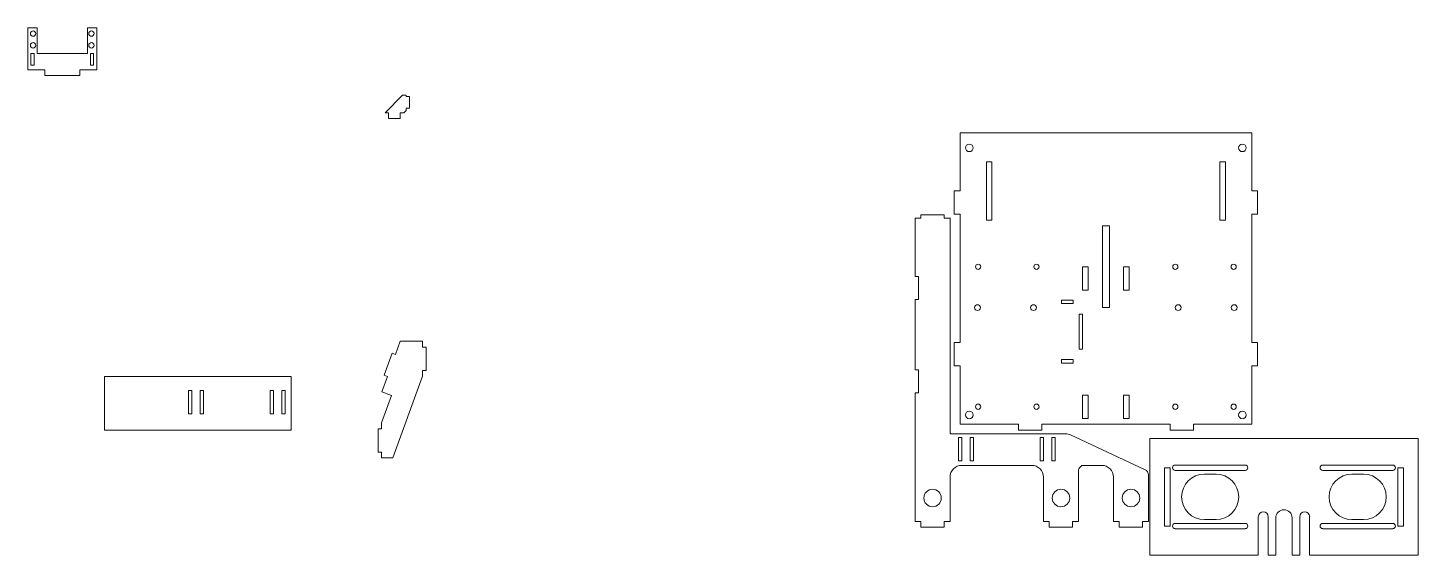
# Model space of a CAD drawing. Header units: millimetres. Extents: x 64 to 1255, y 305 to 758.
import ezdxf

# ---------------------------------------------------------------- set-up
doc = ezdxf.new("R2010")
doc.units = ezdxf.units.MM

msp = doc.modelspace()

# ---------------------------------------------------------------- linework, layer by layer
at = {"color": 7, "linetype": 'Continuous', "lineweight": 15}
for p, q in [((63.7, 757.7), (63.7, 721.7)), ((63.7, 757.7), (71.7, 757.7)), ((71.7, 757.7), (71.7, 735.7)), ((114.7, 735.7), (114.7, 757.7)), ((114.7, 757.7), (122.7, 757.7)), ((122.7, 757.7), (122.7, 721.7)), ((69.1, 735.7), (66.3, 735.7)), ((66.3, 735.7), (66.3, 725.7)), ((69.1, 725.7), (69.1, 735.7)), ((71.7, 735.7), (114.7, 735.7)), ((120.1, 735.7), (117.3, 735.7)), ((117.3, 735.7), (117.3, 725.7)), ((120.1, 725.7), (120.1, 735.7)), ((63.7, 721.7), (78.2, 721.7)), ((66.3, 725.7), (69.1, 725.7)), ((78.2, 716.7), (78.2, 721.7)), ((108.2, 716.7), (78.2, 716.7)), ((108.2, 716.7), (108.2, 721.7)), ((108.2, 721.7), (122.7, 721.7)), ((117.3, 725.7), (120.1, 725.7)), ((384.8, 699.8), (369.8, 684.8)), ((384.8, 699.8), (387.8, 699.8)), ((387.8, 698.8), (387.8, 699.8)), ((390.8, 698.8), (387.8, 698.8)), ((390.8, 698.8), (390.8, 688.8)), ((369.8, 684.8), (372.8, 684.8)), ((372.8, 679.8), (372.8, 684.8)), ((382.8, 679.8), (372.8, 679.8)), ((382.8, 679.8), (382.8, 684.8)), ((382.8, 684.8), (385.8, 684.8)), ((385.8, 684.8), (387.8, 686.8)), ((390.8, 688.8), (387.8, 688.8)), ((387.8, 686.8), (387.8, 688.8)), ((862.5, 667.7), (862.5, 617.7)), ((1112.5, 667.7), (862.5, 667.7)), ((1112.5, 617.7), (1112.5, 667.7)), ((889.9, 642.7), (885.1, 642.7)), ((885.1, 642.7), (885.1, 592.7)), ((889.9, 592.7), (889.9, 642.7)), ((1089.9, 642.7), (1085.1, 642.7)), ((1085.1, 642.7), (1085.1, 592.7)), ((1089.9, 592.7), (1089.9, 642.7)), ((857.5, 617.7), (857.5, 597.7)), ((862.5, 617.7), (857.5, 617.7)), ((1112.5, 617.7), (1117.5, 617.7)), ((1117.5, 617.7), (1117.5, 597.7)), ((829, 597.4), (829, 594.4)), ((849, 597.4), (829, 597.4)), ((849, 594.4), (849, 597.4)), ((857.5, 597.7), (862.5, 597.7)), ((862.5, 597.7), (862.5, 487.7)), ((1117.5, 597.7), (1112.5, 597.7)), ((1112.5, 487.7), (1112.5, 597.7)), ((824, 594.4), (824, 544.4)), ((829, 594.4), (824, 594.4)), ((854, 594.4), (849, 594.4)), ((854, 409.4), (854, 594.4)), ((885.1, 592.7), (889.9, 592.7)), ((990.5, 587.7), (984.5, 587.7)), ((984.5, 587.7), (984.5, 517.7)), ((990.5, 517.7), (990.5, 587.7)), ((1085.1, 592.7), (1089.9, 592.7)), ((967.6, 552.7), (967.6, 532.7)), ((972.4, 552.7), (967.6, 552.7)), ((972.4, 532.7), (972.4, 552.7)), ((1002.6, 552.7), (1002.6, 532.7)), ((1007.4, 552.7), (1002.6, 552.7)), ((1007.4, 532.7), (1007.4, 552.7)), ((824, 544.4), (827, 544.4)), ((827, 544.4), (827, 524.6)), ((827, 524.6), (824, 524.6)), ((824, 524.6), (824, 464.4)), ((967.6, 532.7), (972.4, 532.7)), ((1002.6, 532.7), (1007.4, 532.7)), ((959.5, 524.1), (949.5, 524.1)), ((949.5, 524.1), (949.5, 521.2)), ((949.5, 521.2), (959.5, 521.2)), ((959.5, 521.2), (959.5, 524.1)), ((984.5, 517.7), (990.5, 517.7)), ((964.6, 512.2), (964.6, 482.2)), ((967.5, 512.2), (964.6, 512.2)), ((967.5, 482.2), (967.5, 512.2)), ((378.7, 477.5), (382.8, 488.8)), ((401.9, 488.8), (382.8, 488.8)), ((401.9, 483.8), (401.9, 488.8)), ((369, 459.8), (375.8, 478.6)), ((375.8, 478.6), (378.7, 477.5)), ((404.9, 483.8), (401.9, 483.8)), ((404.9, 463.8), (404.9, 483.8)), ((857.5, 487.7), (857.5, 467.7)), ((862.5, 487.7), (857.5, 487.7)), ((964.6, 482.2), (967.5, 482.2)), ((1112.5, 487.7), (1117.5, 487.7)), ((1117.5, 487.7), (1117.5, 467.7)), ((857.5, 467.7), (862.5, 467.7)), ((862.5, 467.7), (862.5, 417.7)), ((959.5, 473.1), (949.5, 473.1)), ((949.5, 473.1), (949.5, 470.2)), ((949.5, 470.2), (959.5, 470.2)), ((959.5, 470.2), (959.5, 473.1)), ((1117.5, 467.7), (1112.5, 467.7)), ((1112.5, 417.7), (1112.5, 467.7)), ((129.4, 458.7), (129.3, 412.5)), ((289.4, 458.7), (129.4, 458.7)), ((289.4, 412.5), (289.4, 458.7)), ((367, 445.4), (371.8, 458.7)), ((371.8, 458.7), (369, 459.8)), ((376.4, 388.8), (401.9, 458.8)), ((401.9, 463.8), (404.9, 463.8)), ((401.9, 458.8), (401.9, 463.8)), ((824, 464.4), (827, 464.4)), ((827, 464.4), (827, 444.6)), ((204.3, 446.7), (201.4, 446.7)), ((201.4, 446.7), (201.4, 426.7)), ((204.3, 426.7), (204.3, 446.7)), ((214.3, 446.7), (211.4, 446.7)), ((211.4, 446.7), (211.4, 426.7)), ((214.3, 426.7), (214.3, 446.7)), ((274.3, 446.7), (271.4, 446.7)), ((271.4, 446.7), (271.4, 426.7)), ((274.3, 426.7), (274.3, 446.7)), ((284.3, 446.7), (281.4, 446.7)), ((281.4, 446.7), (281.4, 426.7)), ((284.3, 426.7), (284.3, 446.7)), ((375.4, 442.3), (366.9, 418.8)), ((367, 445.4), (375.4, 442.3)), ((827, 444.6), (824, 444.6)), ((824, 444.6), (824, 334.4)), ((972.4, 442.7), (967.6, 442.7)), ((967.6, 442.7), (967.6, 422.7)), ((972.4, 422.7), (972.4, 442.7)), ((1007.4, 442.7), (1002.6, 442.7)), ((1002.6, 442.7), (1002.6, 422.7)), ((1007.4, 422.7), (1007.4, 442.7)), ((201.4, 426.7), (204.3, 426.7)), ((211.4, 426.7), (214.3, 426.7)), ((271.4, 426.7), (274.3, 426.7)), ((281.4, 426.7), (284.3, 426.7)), ((366.9, 418.8), (366.9, 413.8)), ((862.5, 417.7), (912.5, 417.7)), ((912.5, 417.7), (912.5, 412.7)), ((932.5, 417.7), (1042.5, 417.7)), ((932.5, 412.7), (932.5, 417.7)), ((967.6, 422.7), (972.4, 422.7)), ((1002.6, 422.7), (1007.4, 422.7)), ((1042.5, 412.7), (1042.5, 417.7)), ((1062.5, 417.7), (1112.5, 417.7)), ((1062.5, 417.7), (1062.5, 412.7)), ((129.3, 412.5), (289.4, 412.5)), ((363.9, 413.8), (363.9, 393.8)), ((366.9, 413.8), (363.9, 413.8)), ((854, 409.4), (953, 409.4)), ((861.1, 406.4), (861.1, 386.4)), ((864, 406.4), (861.1, 406.4)), ((864, 386.4), (864, 406.4)), ((874, 406.4), (871.1, 406.4)), ((871.1, 406.4), (871.1, 386.4)), ((874, 386.4), (874, 406.4)), ((912.5, 412.7), (932.5, 412.7)), ((931.1, 406.4), (931.1, 386.4)), ((934, 406.4), (931.1, 406.4)), ((934, 386.4), (934, 406.4)), ((944, 406.4), (941.1, 406.4)), ((941.1, 406.4), (941.1, 386.4)), ((944, 386.4), (944, 406.4)), ((957.2, 408.5), (1021.1, 378.7)), ((1025.1, 405.4), (1025.1, 305.4)), ((1255.1, 405.4), (1025.1, 405.4)), ((1062.5, 412.7), (1042.5, 412.7)), ((1255.1, 305.4), (1255.1, 405.4)), ((363.9, 393.8), (366.9, 393.8)), ((366.9, 393.8), (366.9, 388.8)), ((366.9, 388.8), (376.4, 388.8)), ((861.1, 386.4), (864, 386.4)), ((924, 382.4), (864, 382.4)), ((871.1, 386.4), (874, 386.4)), ((931.1, 386.4), (934, 386.4)), ((941.1, 386.4), (944, 386.4)), ((965.4, 380.9), (967, 382.4)), ((984, 382.4), (967, 382.4)), ((1046.9, 382.6), (1106.9, 382.6)), ((1173.3, 382.6), (1233.3, 382.6)), ((854, 334.4), (854, 372.4)), ((934, 372.4), (934, 334.4)), ((964, 334.4), (964, 377.4)), ((994, 334.4), (994, 372.4)), ((1024, 374.2), (1024, 334.4)), ((1037.7, 380.4), (1042.5, 380.4)), ((1037.7, 330.4), (1037.7, 380.4)), ((1042.5, 380.4), (1042.5, 330.4)), ((1106.9, 378.1), (1046.9, 378.1)), ((1071.9, 374.9), (1081.9, 374.9)), ((1233.3, 378.1), (1173.3, 378.1)), ((1198.3, 374.9), (1208.3, 374.9)), ((1237.7, 330.4), (1237.7, 380.4)), ((1237.7, 380.4), (1242.5, 380.4)), ((1242.5, 380.4), (1242.5, 330.4)), ((824, 334.4), (829, 334.4)), ((829, 334.4), (829, 329.4)), ((849, 334.4), (854, 334.4)), ((849, 329.4), (849, 334.4)), ((934, 334.4), (939, 334.4)), ((939, 334.4), (939, 329.4)), ((959, 334.4), (964, 334.4)), ((959, 329.4), (959, 334.4)), ((999, 334.4), (994, 334.4)), ((999, 334.4), (999, 329.4)), ((1024, 334.4), (1019, 334.4)), ((1019, 329.4), (1019, 334.4)), ((1081.9, 335.9), (1071.9, 335.9)), ((1118.1, 338.4), (1118.1, 305.4)), ((1126.6, 338.4), (1126.6, 305.4)), ((1133.1, 337.4), (1133.1, 305.4)), ((1147.1, 305.4), (1147.1, 337.4)), ((1153.6, 305.4), (1153.6, 338.4)), ((1162.1, 305.4), (1162.1, 338.4)), ((1208.3, 335.9), (1198.3, 335.9)), ((829, 329.4), (849, 329.4)), ((939, 329.4), (959, 329.4)), ((999, 329.4), (1019, 329.4)), ((1042.5, 330.4), (1037.7, 330.4)), ((1046.9, 332.6), (1106.9, 332.6)), ((1106.9, 328.1), (1046.9, 328.1)), ((1173.3, 332.6), (1233.3, 332.6)), ((1233.3, 328.1), (1173.3, 328.1)), ((1242.5, 330.4), (1237.7, 330.4)), ((1025.1, 305.4), (1118.1, 305.4)), ((1126.6, 305.4), (1133.1, 305.4)), ((1147.1, 305.4), (1153.6, 305.4)), ((1162.1, 305.4), (1255.1, 305.4))]:
    msp.add_line(p, q, dxfattribs=at)
for centre, radius in [((68.2, 752.7), 2.3), ((118.2, 752.7), 2.3), ((68.2, 742.6), 2.3), ((118.2, 742.6), 2.3), ((870.5, 654.7), 3.25), ((1104.5, 654.7), 3.25), ((878, 552.7), 2.25), ((928, 552.7), 2.25), ((1047, 552.7), 2.25), ((1097, 552.7), 2.25), ((877.5, 517.7), 2.5), ((925.5, 517.7), 2.5), ((1049.5, 517.7), 2.5), ((1097.5, 517.7), 2.5), ((870.5, 425.7), 3.25), ((878, 432.7), 2.25), ((928, 432.7), 2.25), ((1047, 432.7), 2.25), ((1097, 432.7), 2.25), ((1104.5, 425.7), 3.25), ((839, 354.4), 7.5), ((949, 354.4), 7.5), ((1009, 354.4), 7.5)]:
    msp.add_circle(centre, radius, dxfattribs=at)
for centre, radius, start, end in [((953, 399.4), 10, 65, 90), ((864, 372.4), 10, 90, 180), ((924, 372.4), 10, 0, 90), ((984, 372.4), 10, 0, 90), ((1046.9, 380.4), 2.25, 90, 270), ((1106.9, 380.4), 2.25, 270, 90), ((1173.3, 380.4), 2.25, 90, 270), ((1233.3, 380.4), 2.25, 270, 90), ((969, 377.4), 5, 135, 180), ((1019, 374.2), 5, 0, 65), ((1071.9, 355.4), 19.5, 90, 270), ((1081.9, 355.4), 19.5, 270, 90), ((1198.3, 355.4), 19.5, 90, 270), ((1208.3, 355.4), 19.5, 270, 90), ((1122.4, 338.4), 4.25, 0, 180), ((1140.1, 337.4), 7, 0, 180), ((1157.9, 338.4), 4.25, 0, 180), ((1046.9, 330.4), 2.25, 90, 270), ((1106.9, 330.4), 2.25, 270, 90), ((1173.3, 330.4), 2.25, 90, 270), ((1233.3, 330.4), 2.25, 270, 90)]:
    msp.add_arc(centre, radius, start, end, dxfattribs=at)

doc.saveas('drawing.dxf')
